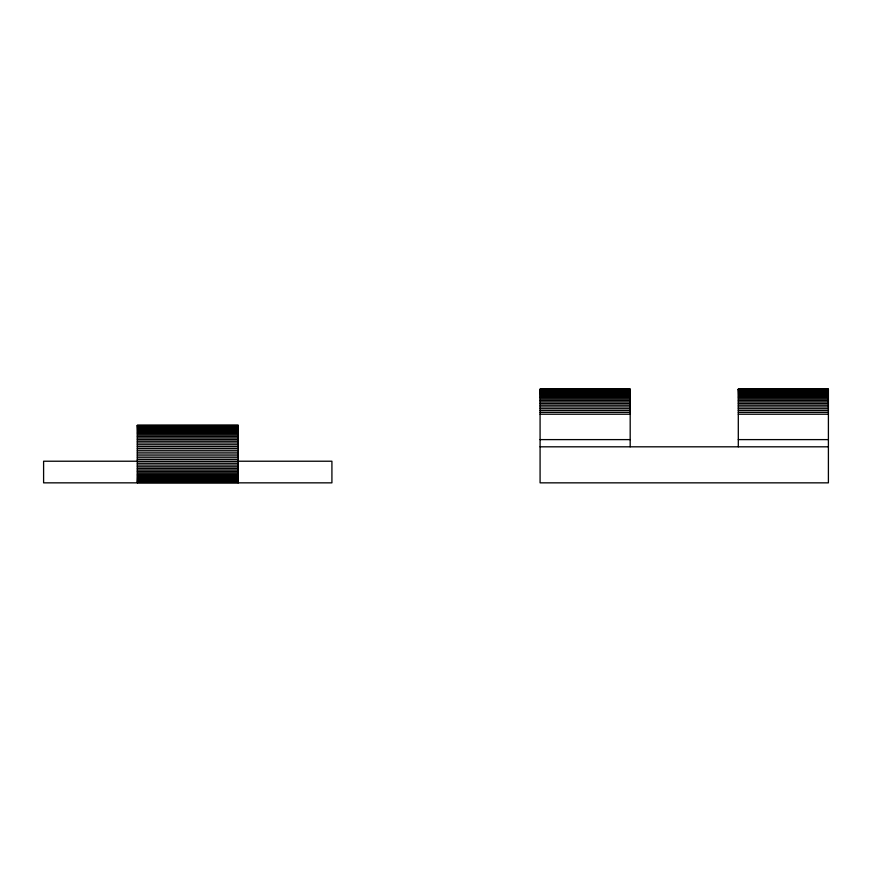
<?xml version="1.0" encoding="UTF-8"?>
<svg xmlns="http://www.w3.org/2000/svg" width="872" height="872" viewBox="0 0 872 872"><rect width="100%" height="100%" fill="white"/><g stroke="black" fill="none" stroke-linecap="round" stroke-linejoin="round"><path stroke-width="1.31" d="M540.084 389.206L630.183 389.206M738.301 389.206L828.4 389.206M540.084 389.392L630.183 389.392M738.301 389.392L828.4 389.392M540.084 389.708L630.183 389.708M738.301 389.708L828.4 389.708M540.084 390.133L630.183 390.133M738.301 390.133L828.4 390.133M540.084 390.678L630.183 390.678M738.301 390.678L828.4 390.678M540.084 391.343L630.183 391.343M738.301 391.343L828.4 391.343M540.084 392.117L630.183 392.117M738.301 392.117L828.4 392.117M540.084 393.01L630.183 393.01M738.301 393.01L828.4 393.01M540.084 394.002L630.183 394.002M738.301 394.002L828.4 394.002M540.084 395.103L630.183 395.103M738.301 395.103L828.4 395.103M540.084 396.302L630.183 396.302M738.301 396.302L828.4 396.302M540.084 397.588L630.183 397.588M738.301 397.588L828.4 397.588M540.084 398.973L630.183 398.973M738.301 398.973L828.4 398.973M540.084 400.433L630.183 400.433M738.301 400.433L828.4 400.433M540.084 401.959L630.183 401.959M738.301 401.959L828.4 401.959M540.084 403.562L630.183 403.562M738.301 403.562L828.4 403.562M540.084 405.229L630.183 405.229M738.301 405.229L828.4 405.229M540.084 406.952L630.183 406.952M738.301 406.952L828.4 406.952M540.084 408.717L630.183 408.717M738.301 408.717L828.4 408.717M540.084 410.516L630.183 410.516M738.301 410.516L828.4 410.516M540.084 412.358L630.183 412.358M738.301 412.358L828.4 412.358M540.084 414.222L630.183 414.222M738.301 414.222L828.4 414.222M137.307 425.438L238.22 425.438M137.307 425.743L238.22 425.743M137.307 426.168L238.22 426.168M137.307 426.713L238.22 426.713M137.307 427.378L238.22 427.378M137.307 428.163L238.22 428.163M137.307 429.046L238.22 429.046M137.307 430.049L238.22 430.049M137.307 431.15L238.22 431.15M137.307 432.338L238.22 432.338M137.307 433.635L238.22 433.635M137.307 435.008L238.22 435.008M137.307 436.469L238.22 436.469M137.307 438.006L238.22 438.006M137.307 439.608L238.22 439.608M540.084 439.608L630.183 439.608M738.301 439.608L828.4 439.608M137.307 441.265L238.22 441.265M137.307 442.987L238.22 442.987M137.307 444.753L238.22 444.753M137.307 446.562L238.22 446.562M540.084 446.813L828.4 446.813M137.307 448.393L238.22 448.393M137.307 450.257L238.22 450.257M137.307 452.132L238.22 452.132M137.307 454.018L238.22 454.018M137.307 455.903L238.22 455.903M137.307 457.778L238.22 457.778M137.307 459.642L238.22 459.642M137.438 461.223L43.6 461.223L43.6 482.848L331.916 482.848L331.916 461.223L238.078 461.223M137.307 461.484L238.22 461.484M137.307 463.283L238.22 463.283M137.307 465.048L238.22 465.048M137.307 466.771L238.22 466.771M137.307 468.438L238.22 468.438M137.307 470.041L238.22 470.041M137.307 471.567L238.22 471.567M137.307 473.027L238.22 473.027M137.307 474.412L238.22 474.412M137.307 475.698L238.22 475.698M137.307 476.897L238.22 476.897M137.307 477.998L238.22 477.998M137.307 478.99L238.22 478.99M137.307 479.883L238.22 479.883M137.307 480.657L238.22 480.657M137.307 481.322L238.22 481.322M137.307 481.867L238.22 481.867M137.307 482.292L238.22 482.292M137.307 482.608L238.22 482.608M738.301 446.813L738.301 389.152L828.4 389.152L828.4 482.848L540.084 482.848L540.084 389.152L630.183 389.152L630.183 446.813M238.22 482.848L238.22 425.187L137.307 425.253L137.307 482.848"/></g></svg>
